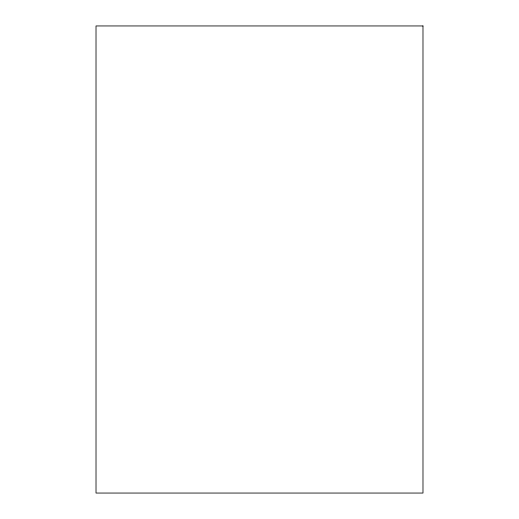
<?xml version="1.0" encoding="UTF-8"?>
<svg xmlns="http://www.w3.org/2000/svg" width="519" height="519" viewBox="0 0 519 519"><rect width="100%" height="100%" fill="white"/><g stroke="black" fill="none" stroke-linecap="round" stroke-linejoin="round"><path stroke-width="0.78" d="M422.985 25.95L96.015 25.95L96.015 493.05L422.985 493.05L422.985 25.95"/></g></svg>
